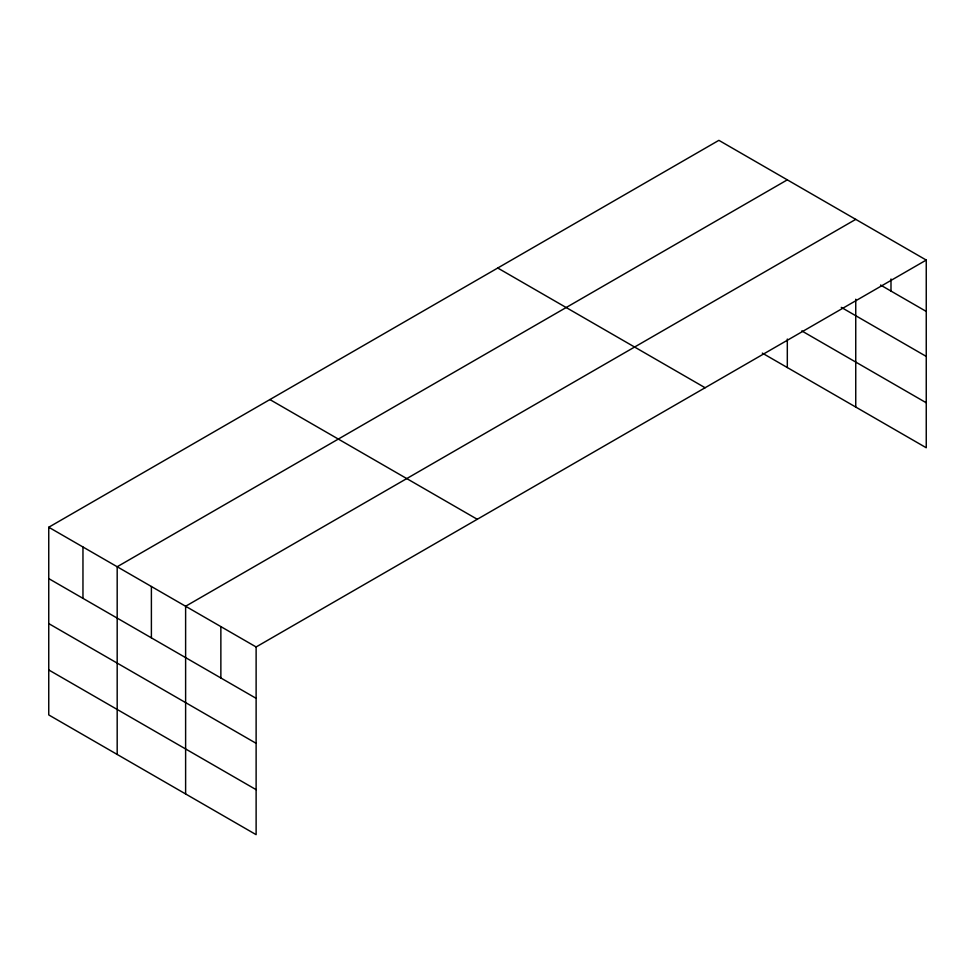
<?xml version="1.0" encoding="UTF-8"?>
<svg xmlns="http://www.w3.org/2000/svg" width="975" height="975" viewBox="0 0 975 975"><rect width="100%" height="100%" fill="white"/><g stroke="black" fill="none" stroke-linecap="round" stroke-linejoin="round"><path stroke-width="1.46" d="M926.25 260.069L718.88 140.339L48.75 527.243L48.75 714.931L256.12 834.661L256.12 646.961L926.25 260.069L926.25 447.757L762.316 353.108M855.745 299.215L855.745 407.05M787.312 179.851L117.183 566.755L117.183 754.443M855.745 219.363L185.616 606.255L185.616 793.955M880.547 285.041L926.25 311.427M841.267 307.357L926.25 356.411M801.791 330.915L926.25 402.773M497.737 268.015L705.108 387.745M269.892 399.567L477.263 519.285M48.75 527.243L256.12 646.961M48.75 578.602L256.12 698.332M48.75 623.598L256.12 743.316M48.75 669.947L256.12 789.665M890.992 278.984L890.992 291.074M787.312 339.056L787.312 367.538M220.862 626.608L220.862 677.978M151.393 586.499L151.393 637.869M82.96 546.999L82.96 598.357"/></g></svg>
